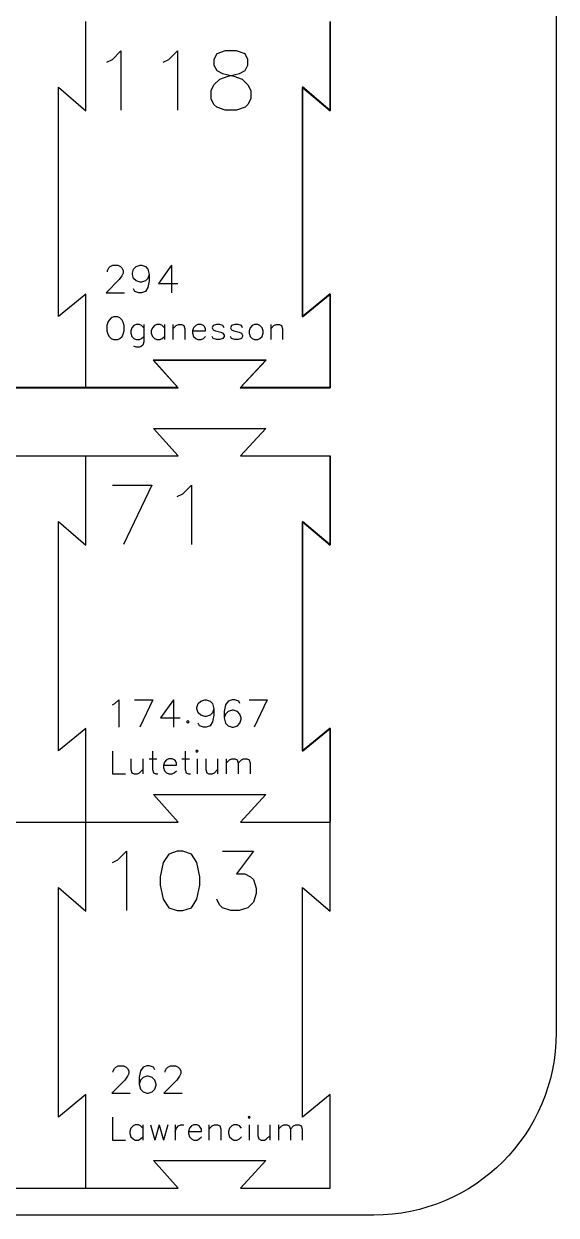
# Model space of a CAD drawing. Extents: x 0 to 297, y 0 to 210.
# Drawn here: x 264.5 to 297, y 0 to 72.6 of the extents above; entities that cross this region are included whole.
import ezdxf

# ---------------------------------------------------------------- set-up
doc = ezdxf.new("R2010")
doc.units = 0
doc.layers.get('0').update_dxf_attribs({"linetype": 'CONTINUOUS'})

msp = doc.modelspace()

# ---------------------------------------------------------------- linework, layer by layer
at = {"color": 1}
for p, q in [((296.950071, 198.838909), (296.950071, 11.161079)), ((283.17605, 72.779311), (283.17605, 70.078255)), ((283.185888, 70.078255), (283.185888, 72.779311)), ((268.30946, 67.347544), (268.30946, 70.078528)), ((283.17605, 70.078255), (283.17605, 67.358347)), ((283.185888, 67.337034), (283.185888, 70.078255)), ((266.630637, 54.80272), (266.630637, 68.786187)), ((266.630637, 68.786187), (268.30946, 67.347544)), ((283.17605, 67.358347), (281.497227, 68.796176)), ((281.497227, 68.796176), (281.497227, 54.792504)), ((281.507065, 54.812998), (281.507065, 68.774863)), ((281.507065, 68.774863), (283.185888, 67.337034)), ((268.30946, 56.173933), (266.630637, 54.80272)), ((268.30946, 53.330575), (268.30946, 56.173933)), ((281.497227, 54.792504), (283.17605, 56.163935)), ((283.185888, 56.183607), (281.507065, 54.812998)), ((283.17605, 56.163935), (283.17605, 53.330903)), ((283.185888, 53.330903), (283.185888, 56.183607)), ((283.17605, 53.330903), (283.17605, 50.472457)), ((283.185888, 50.472457), (283.185888, 53.330903)), ((272.41125, 52.155391), (273.909731, 50.476557)), ((279.286393, 52.155391), (272.41125, 52.155391)), ((273.930225, 50.467533), (272.432563, 52.146368)), ((272.432563, 52.146368), (279.26508, 52.146368)), ((279.26508, 52.146368), (277.702659, 50.467533)), ((277.723973, 50.476557), (279.286393, 52.155391)), ((262.831859, 50.467533), (264.63774, 50.467533)), ((264.63774, 50.476557), (262.852353, 50.476557)), ((266.452643, 50.476557), (264.63774, 50.476557)), ((264.63774, 50.467533), (266.452643, 50.467533)), ((268.309349, 50.476557), (266.452643, 50.476557)), ((266.452643, 50.467533), (268.309349, 50.467533)), ((270.317639, 50.476557), (268.309281, 50.476557)), ((268.309281, 50.476557), (268.309281, 50.467533)), ((268.309281, 50.467533), (270.317639, 50.467533)), ((268.309349, 50.467533), (268.309349, 50.476557)), ((273.909731, 50.476557), (270.317639, 50.476557)), ((270.317639, 50.467533), (273.930225, 50.467533)), ((277.702659, 50.467533), (279.508542, 50.467533)), ((279.508542, 50.476557), (277.723973, 50.476557)), ((281.324262, 50.476557), (279.508542, 50.476557)), ((279.508542, 50.467533), (281.324262, 50.467533)), ((283.180969, 50.476557), (281.324262, 50.476557)), ((281.324262, 50.467533), (283.180969, 50.467533)), ((283.17605, 50.472457), (283.185888, 50.472457)), ((283.180969, 50.467533), (283.180969, 50.476557)), ((273.919499, 46.311817), (272.421727, 47.99065)), ((272.421727, 47.99065), (279.275528, 47.99065)), ((279.275528, 47.99065), (277.713626, 46.311817)), ((262.84219, 46.311817), (264.637308, 46.311817)), ((270.317299, 46.311817), (273.919499, 46.311817)), ((277.713626, 46.311817), (279.508743, 46.311817)), ((283.17623, 46.311817), (283.17623, 43.610763)), ((283.185245, 46.311817), (283.17623, 46.311817)), ((283.185245, 43.610763), (283.185245, 46.311817)), ((268.30946, 40.879801), (268.30946, 43.610786)), ((283.17623, 43.610763), (283.17623, 40.890035)), ((283.185245, 40.869541), (283.185245, 43.610763)), ((266.630637, 28.334977), (266.630637, 42.318445)), ((266.630637, 42.318445), (268.30946, 40.879801)), ((283.17623, 40.890035), (281.497407, 42.328684)), ((281.497407, 42.328684), (281.497407, 28.32501)), ((281.506422, 28.344684), (281.506422, 42.308191)), ((281.506422, 42.308191), (283.185245, 40.869541)), ((268.30946, 29.70619), (266.630637, 28.334977)), ((268.30946, 26.862833), (268.30946, 29.70619)), ((281.497407, 28.32501), (283.17623, 29.696441)), ((283.185245, 29.716115), (281.506422, 28.344684)), ((283.17623, 29.696441), (283.17623, 26.862588)), ((283.185245, 26.862588), (283.185245, 29.716115)), ((283.17623, 26.862588), (283.17623, 24.004144)), ((283.185245, 24.004144), (283.185245, 26.862588)), ((273.919499, 24.004531), (272.421727, 25.683365)), ((272.421727, 25.683365), (279.275528, 25.683365)), ((279.275528, 25.683365), (277.713626, 24.004531)), ((262.84219, 24.004531), (264.637308, 24.004531)), ((270.317299, 24.004531), (273.919499, 24.004531)), ((277.713626, 24.004531), (279.508743, 24.004531)), ((283.17623, 24.004144), (283.185245, 24.004144)), ((268.30946, 18.572516), (268.30946, 21.3035)), ((283.180941, 18.572516), (283.180941, 21.3035)), ((266.630637, 6.027692), (266.630637, 20.011159)), ((266.630637, 20.011159), (268.30946, 18.572516)), ((281.502118, 6.027692), (281.502118, 20.011159)), ((281.502118, 20.011159), (283.180941, 18.572516)), ((268.30946, 7.398905), (266.630637, 6.027692)), ((268.30946, 4.555547), (268.30946, 7.398905)), ((283.180941, 7.398905), (281.502118, 6.027692)), ((283.180941, 4.555547), (283.180941, 7.398905)), ((273.919499, 1.69719), (272.421727, 3.376024)), ((272.421727, 3.376024), (279.275528, 3.376024)), ((279.275528, 3.376024), (277.713626, 1.69719)), ((262.84219, 1.69719), (264.637308, 1.69719)), ((270.317299, 1.69719), (273.919499, 1.69719)), ((277.713626, 1.69719), (279.508743, 1.69719)), ((285.83898, 0.049988), (11.161091, 0.049988))]:
    msp.add_line(p, q, dxfattribs=at)
at = {"color": 5}
for p, q in [((269.582386, 70.309666), (269.920669, 70.478809)), ((269.920669, 70.478809), (270.439006, 70.997149)), ((270.439006, 70.997149), (270.439006, 67.385137)), ((273.019778, 70.309666), (273.35806, 70.478809)), ((273.35806, 70.478809), (273.876397, 70.997149)), ((273.876397, 70.997149), (273.876397, 67.385137)), ((276.282571, 70.82255), (276.107973, 70.478809)), ((276.107973, 70.478809), (276.107973, 70.135067)), ((276.795452, 70.997149), (276.282571, 70.82255)), ((277.48293, 70.997149), (276.795452, 70.997149)), ((278.001267, 70.82255), (277.48293, 70.997149)), ((278.170408, 70.478809), (278.001267, 70.82255)), ((278.170408, 70.135067), (278.170408, 70.478809)), ((276.107973, 70.135067), (276.282571, 69.791326)), ((276.282571, 69.791326), (276.62631, 69.622183)), ((277.657528, 69.622183), (278.001267, 69.791326)), ((278.001267, 69.791326), (278.170408, 70.135067)), ((276.107973, 68.934701), (276.457169, 69.272986)), ((276.457169, 69.272986), (276.970049, 69.447585)), ((276.62631, 69.622183), (277.313789, 69.447585)), ((276.970049, 69.447585), (277.657528, 69.622183)), ((277.313789, 69.447585), (277.832125, 69.272986)), ((277.832125, 69.272986), (278.170408, 68.934701)), ((275.938832, 68.585503), (276.107973, 68.934701)), ((275.938832, 68.072619), (275.938832, 68.585503)), ((278.170408, 68.934701), (278.345006, 68.585503)), ((278.345006, 68.585503), (278.345006, 68.072619)), ((276.107973, 67.728878), (275.938832, 68.072619)), ((276.282571, 67.557008), (276.107973, 67.728878)), ((276.795452, 67.385137), (276.282571, 67.557008)), ((278.001267, 67.557008), (277.48293, 67.385137)), ((278.170408, 67.728878), (278.001267, 67.557008)), ((278.345006, 68.072619), (278.170408, 67.728878)), ((277.48293, 67.385137), (276.795452, 67.385137)), ((269.626455, 57.61214), (269.707039, 57.768271)), ((269.626455, 57.531556), (269.626455, 57.61214)), ((269.707039, 57.768271), (269.787622, 57.848855)), ((269.787622, 57.848855), (269.943753, 57.929439)), ((269.943753, 57.929439), (270.261051, 57.929439)), ((270.261051, 57.929439), (270.422218, 57.848855)), ((270.422218, 57.848855), (270.500283, 57.768271)), ((270.500283, 57.768271), (270.578348, 57.61214)), ((270.578348, 57.450971), (270.500283, 57.29484)), ((270.578348, 57.61214), (270.578348, 57.450971)), ((271.134878, 57.450971), (271.212944, 57.690205)), ((271.134878, 57.372906), (271.134878, 57.450971)), ((271.212944, 57.133672), (271.134878, 57.372906)), ((271.212944, 57.690205), (271.374111, 57.848855)), ((271.374111, 57.848855), (271.610825, 57.929439)), ((271.610825, 57.929439), (271.691408, 57.929439)), ((271.691408, 57.929439), (271.928122, 57.848855)), ((271.928122, 57.848855), (272.086771, 57.690205)), ((272.086771, 57.690205), (272.164837, 57.372906)), ((272.164837, 57.372906), (272.086771, 57.133672)), ((272.164837, 57.372906), (272.164837, 56.97754)), ((273.514611, 57.929439), (272.721367, 56.816372)), ((273.514611, 57.929439), (273.514611, 56.262357)), ((270.341634, 57.055606), (269.54839, 56.262357)), ((270.500283, 57.29484), (270.341634, 57.055606)), ((271.374111, 56.97754), (271.212944, 57.133672)), ((271.610825, 56.896956), (271.374111, 56.97754)), ((271.691408, 56.896956), (271.610825, 56.896956)), ((271.928122, 56.97754), (271.691408, 56.896956)), ((272.086771, 57.133672), (271.928122, 56.97754)), ((272.164837, 56.97754), (272.086771, 56.579657)), ((272.721367, 56.816372), (273.912492, 56.816372)), ((269.54839, 56.262357), (270.658932, 56.262357)), ((271.293527, 56.341682), (271.212944, 56.500332)), ((271.530241, 56.262357), (271.293527, 56.341682)), ((271.691408, 56.262357), (271.530241, 56.262357)), ((271.928122, 56.341682), (271.691408, 56.262357)), ((272.086771, 56.579657), (271.928122, 56.341682)), ((269.647441, 54.458911), (269.582386, 54.261648)), ((269.714594, 54.591119), (269.647441, 54.458911)), ((269.846801, 54.723328), (269.714594, 54.591119)), ((269.979008, 54.790481), (269.846801, 54.723328)), ((270.243423, 54.790481), (269.979008, 54.790481)), ((270.37563, 54.723328), (270.243423, 54.790481)), ((270.507838, 54.591119), (270.37563, 54.723328)), ((270.574991, 54.458911), (270.507838, 54.591119)), ((270.640045, 54.261648), (270.574991, 54.458911)), ((269.582386, 54.261648), (269.582386, 53.930078)), ((269.582386, 53.930078), (269.647441, 53.732815)), ((269.647441, 53.732815), (269.714594, 53.599558)), ((270.507838, 53.599558), (270.574991, 53.732815)), ((270.574991, 53.732815), (270.640045, 53.930078)), ((270.640045, 53.930078), (270.640045, 54.261648)), ((271.101722, 54.127341), (271.036667, 53.930078)), ((271.036667, 53.930078), (271.036667, 53.79787)), ((271.036667, 53.79787), (271.101722, 53.599558)), ((271.236027, 54.261648), (271.101722, 54.127341)), ((271.366136, 54.326703), (271.236027, 54.261648)), ((271.565497, 54.326703), (271.366136, 54.326703)), ((271.697704, 54.261648), (271.565497, 54.326703)), ((271.829911, 54.127341), (271.697704, 54.261648)), ((271.829911, 54.326703), (271.829911, 53.269038)), ((272.356642, 54.127341), (272.291588, 53.930078)), ((272.291588, 53.930078), (272.291588, 53.79787)), ((272.291588, 53.79787), (272.356642, 53.599558)), ((272.490948, 54.261648), (272.356642, 54.127341)), ((272.621057, 54.326703), (272.490948, 54.261648)), ((272.820417, 54.326703), (272.621057, 54.326703)), ((272.952625, 54.261648), (272.820417, 54.326703)), ((273.084832, 54.127341), (272.952625, 54.261648)), ((273.084832, 54.326703), (273.084832, 53.401246)), ((273.611563, 54.326703), (273.611563, 53.401246)), ((273.611563, 54.062287), (273.810923, 54.261648)), ((273.810923, 54.261648), (273.94313, 54.326703)), ((273.94313, 54.326703), (274.140392, 54.326703)), ((274.140392, 54.326703), (274.274698, 54.261648)), ((274.274698, 54.261648), (274.339753, 54.062287)), ((274.339753, 54.062287), (274.339753, 53.401246)), ((274.866483, 54.127341), (274.801429, 53.930078)), ((274.801429, 53.930078), (275.594673, 53.930078)), ((274.801429, 53.930078), (274.801429, 53.79787)), ((274.801429, 53.79787), (274.866483, 53.599558)), ((275.000789, 54.261648), (274.866483, 54.127341)), ((275.130898, 54.326703), (275.000789, 54.261648)), ((275.330258, 54.326703), (275.130898, 54.326703)), ((275.462466, 54.261648), (275.330258, 54.326703)), ((275.529619, 54.194495), (275.462466, 54.261648)), ((275.594673, 54.062287), (275.529619, 54.194495)), ((275.594673, 53.930078), (275.594673, 54.062287)), ((276.05635, 54.261648), (275.991295, 54.127341)), ((275.991295, 54.127341), (276.05635, 53.997232)), ((276.25571, 54.326703), (276.05635, 54.261648)), ((276.05635, 53.997232), (276.190656, 53.930078)), ((276.190656, 53.930078), (276.520125, 53.862925)), ((276.45507, 54.326703), (276.25571, 54.326703)), ((276.652332, 54.261648), (276.45507, 54.326703)), ((276.520125, 53.862925), (276.652332, 53.79787)), ((276.719485, 54.127341), (276.652332, 54.261648)), ((276.652332, 53.79787), (276.719485, 53.665662)), ((277.181161, 54.261648), (277.116107, 54.127341)), ((277.116107, 54.127341), (277.181161, 53.997232)), ((277.380522, 54.326703), (277.181161, 54.261648)), ((277.181161, 53.997232), (277.315467, 53.930078)), ((277.315467, 53.930078), (277.644936, 53.862925)), ((277.579882, 54.326703), (277.380522, 54.326703)), ((277.777144, 54.261648), (277.579882, 54.326703)), ((277.644936, 53.862925), (277.777144, 53.79787)), ((277.844297, 54.127341), (277.777144, 54.261648)), ((277.777144, 53.79787), (277.844297, 53.665662)), ((278.305973, 54.127341), (278.240919, 53.930078)), ((278.240919, 53.930078), (278.240919, 53.79787)), ((278.240919, 53.79787), (278.305973, 53.599558)), ((278.440279, 54.261648), (278.305973, 54.127341)), ((278.570388, 54.326703), (278.440279, 54.261648)), ((278.769748, 54.326703), (278.570388, 54.326703)), ((278.901956, 54.261648), (278.769748, 54.326703)), ((279.034163, 54.127341), (278.901956, 54.261648)), ((279.099217, 53.930078), (279.034163, 54.127341)), ((279.034163, 53.599558), (279.099217, 53.79787)), ((279.099217, 53.79787), (279.099217, 53.930078)), ((279.560894, 54.326703), (279.560894, 53.401246)), ((279.560894, 54.062287), (279.760254, 54.261648)), ((279.760254, 54.261648), (279.892462, 54.326703)), ((279.892462, 54.326703), (280.089723, 54.326703)), ((280.089723, 54.326703), (280.224029, 54.261648)), ((280.224029, 54.261648), (280.289084, 54.062287)), ((280.289084, 54.062287), (280.289084, 53.401246)), ((269.714594, 53.599558), (269.846801, 53.46735)), ((269.846801, 53.46735), (269.979008, 53.401246)), ((269.979008, 53.401246), (270.243423, 53.401246)), ((270.243423, 53.401246), (270.37563, 53.46735)), ((270.37563, 53.46735), (270.507838, 53.599558)), ((271.101722, 53.599558), (271.236027, 53.46735)), ((271.236027, 53.46735), (271.366136, 53.401246)), ((271.366136, 52.939566), (271.236027, 53.004621)), ((271.366136, 53.401246), (271.565497, 53.401246)), ((271.565497, 53.401246), (271.697704, 53.46735)), ((271.697704, 53.004621), (271.565497, 52.939566)), ((271.697704, 53.46735), (271.829911, 53.599558)), ((271.764857, 53.069676), (271.697704, 53.004621)), ((271.829911, 53.269038), (271.764857, 53.069676)), ((272.356642, 53.599558), (272.490948, 53.46735)), ((272.490948, 53.46735), (272.621057, 53.401246)), ((272.621057, 53.401246), (272.820417, 53.401246)), ((272.820417, 53.401246), (272.952625, 53.46735)), ((272.952625, 53.46735), (273.084832, 53.599558)), ((274.866483, 53.599558), (275.000789, 53.46735)), ((275.000789, 53.46735), (275.130898, 53.401246)), ((275.130898, 53.401246), (275.330258, 53.401246)), ((275.330258, 53.401246), (275.462466, 53.46735)), ((275.462466, 53.46735), (275.594673, 53.599558)), ((276.05635, 53.46735), (275.991295, 53.599558)), ((276.25571, 53.401246), (276.05635, 53.46735)), ((276.45507, 53.401246), (276.25571, 53.401246)), ((276.652332, 53.46735), (276.45507, 53.401246)), ((276.719485, 53.599558), (276.652332, 53.46735)), ((276.719485, 53.665662), (276.719485, 53.599558)), ((277.181161, 53.46735), (277.116107, 53.599558)), ((277.380522, 53.401246), (277.181161, 53.46735)), ((277.579882, 53.401246), (277.380522, 53.401246)), ((277.777144, 53.46735), (277.579882, 53.401246)), ((277.844297, 53.599558), (277.777144, 53.46735)), ((277.844297, 53.665662), (277.844297, 53.599558)), ((278.305973, 53.599558), (278.440279, 53.46735)), ((278.440279, 53.46735), (278.570388, 53.401246)), ((278.570388, 53.401246), (278.769748, 53.401246)), ((278.769748, 53.401246), (278.901956, 53.46735)), ((278.901956, 53.46735), (279.034163, 53.599558)), ((271.565497, 52.939566), (271.366136, 52.939566)), ((269.918337, 44.529314), (272.324511, 44.529314)), ((272.324511, 44.529314), (270.605815, 40.917303)), ((274.212348, 44.010974), (274.730684, 44.529314)), ((274.730684, 44.529314), (274.730684, 40.917303)), ((273.874065, 43.841832), (274.212348, 44.010974)), ((269.918345, 31.144222), (270.074476, 31.222287)), ((270.074476, 31.222287), (270.313708, 31.461521)), ((270.313708, 31.461521), (270.313708, 29.794439)), ((271.265601, 31.461521), (272.376143, 31.461521)), ((272.376143, 31.461521), (271.582899, 29.794439)), ((273.645333, 31.461521), (272.852089, 30.348454)), ((273.645333, 31.461521), (273.645333, 29.794439)), ((275.073173, 30.983053), (275.151238, 31.222287)), ((275.151238, 31.222287), (275.312405, 31.380937)), ((275.312405, 31.380937), (275.549119, 31.461521)), ((275.549119, 31.461521), (275.629703, 31.461521)), ((275.629703, 31.461521), (275.866417, 31.380937)), ((275.866417, 31.380937), (276.025066, 31.222287)), ((276.025066, 31.222287), (276.103131, 30.904988)), ((276.976959, 31.380937), (276.81831, 31.144222)), ((277.216191, 31.461521), (276.976959, 31.380937)), ((277.372322, 31.461521), (277.216191, 31.461521)), ((277.611554, 31.380937), (277.372322, 31.461521)), ((277.689619, 31.222287), (277.611554, 31.380937)), ((278.246149, 31.461521), (279.356691, 31.461521)), ((279.356691, 31.461521), (278.563447, 29.794439)), ((275.073173, 30.904988), (275.073173, 30.983053)), ((275.151238, 30.665754), (275.073173, 30.904988)), ((275.312405, 30.509622), (275.151238, 30.665754)), ((275.549119, 30.429038), (275.312405, 30.509622)), ((275.866417, 30.509622), (275.629703, 30.429038)), ((276.025066, 30.665754), (275.866417, 30.509622)), ((276.103131, 30.904988), (276.025066, 30.665754)), ((276.103131, 30.509622), (276.025066, 30.111738)), ((276.103131, 30.904988), (276.103131, 30.509622)), ((276.81831, 31.144222), (276.737726, 30.746338)), ((276.737726, 30.746338), (276.737726, 30.348454)), ((276.81831, 30.587688), (276.737726, 30.348454)), ((276.976959, 30.746338), (276.81831, 30.587688)), ((277.216191, 30.826922), (276.976959, 30.746338)), ((277.294256, 30.826922), (277.216191, 30.826922)), ((277.533489, 30.746338), (277.294256, 30.826922)), ((277.689619, 30.587688), (277.533489, 30.746338)), ((277.770203, 30.348454), (277.689619, 30.587688)), ((272.852089, 30.348454), (274.043215, 30.348454)), ((274.516643, 30.192323), (274.438578, 30.111738)), ((274.438578, 30.111738), (274.516643, 30.032414)), ((274.597226, 30.111738), (274.516643, 30.192323)), ((274.516643, 30.032414), (274.597226, 30.111738)), ((275.231822, 29.873764), (275.151238, 30.032414)), ((275.468536, 29.794439), (275.231822, 29.873764)), ((275.629703, 29.794439), (275.468536, 29.794439)), ((275.629703, 30.429038), (275.549119, 30.429038)), ((275.866417, 29.873764), (275.629703, 29.794439)), ((276.025066, 30.111738), (275.866417, 29.873764)), ((276.737726, 30.348454), (276.81831, 30.032414)), ((276.81831, 30.032414), (276.976959, 29.873764)), ((276.976959, 29.873764), (277.216191, 29.794439)), ((277.216191, 29.794439), (277.294256, 29.794439)), ((277.294256, 29.794439), (277.533489, 29.873764)), ((277.533489, 29.873764), (277.689619, 30.032414)), ((277.689619, 30.032414), (277.770203, 30.270388)), ((277.770203, 30.270388), (277.770203, 30.348454)), ((269.918301, 28.322563), (269.918301, 26.933328)), ((272.365186, 28.322563), (272.365186, 27.197744)), ((274.348296, 28.322563), (274.348296, 27.197744)), ((275.074387, 28.387618), (275.009333, 28.322563)), ((275.009333, 28.322563), (275.074387, 28.25541)), ((275.14154, 28.322563), (275.074387, 28.387618)), ((275.074387, 28.25541), (275.14154, 28.322563)), ((271.043112, 27.858785), (271.043112, 27.197744)), ((271.771302, 27.858785), (271.771302, 26.933328)), ((272.167924, 27.858785), (272.629601, 27.858785)), ((273.091277, 27.659423), (273.026223, 27.46216)), ((273.225583, 27.79373), (273.091277, 27.659423)), ((273.355692, 27.858785), (273.225583, 27.79373)), ((273.555052, 27.858785), (273.355692, 27.858785)), ((273.68726, 27.79373), (273.555052, 27.858785)), ((273.754412, 27.726577), (273.68726, 27.79373)), ((273.819467, 27.594369), (273.754412, 27.726577)), ((273.819467, 27.46216), (273.819467, 27.594369)), ((274.151035, 27.858785), (274.612711, 27.858785)), ((275.074387, 27.858785), (275.074387, 26.933328)), ((275.603217, 27.858785), (275.603217, 27.197744)), ((276.331407, 27.858785), (276.331407, 26.933328)), ((276.858138, 27.858785), (276.858138, 26.933328)), ((276.858138, 27.594369), (277.057498, 27.79373)), ((277.057498, 27.79373), (277.189705, 27.858785)), ((277.189705, 27.858785), (277.386967, 27.858785)), ((277.386967, 27.858785), (277.521273, 27.79373)), ((277.521273, 27.79373), (277.586327, 27.594369)), ((277.586327, 27.594369), (277.785688, 27.79373)), ((277.586327, 27.594369), (277.586327, 26.933328)), ((277.785688, 27.79373), (277.915796, 27.858785)), ((277.915796, 27.858785), (278.115157, 27.858785)), ((278.115157, 27.858785), (278.247364, 27.79373)), ((278.247364, 27.79373), (278.314517, 27.594369)), ((278.314517, 27.594369), (278.314517, 26.933328)), ((269.918301, 26.933328), (270.711545, 26.933328)), ((271.043112, 27.197744), (271.110265, 26.999432)), ((271.110265, 26.999432), (271.242473, 26.933328)), ((271.242473, 26.933328), (271.441833, 26.933328)), ((271.441833, 26.933328), (271.571942, 26.999432)), ((271.571942, 26.999432), (271.771302, 27.197744)), ((272.365186, 27.197744), (272.432339, 26.999432)), ((272.432339, 26.999432), (272.562448, 26.933328)), ((272.562448, 26.933328), (272.696754, 26.933328)), ((273.026223, 27.46216), (273.819467, 27.46216)), ((273.026223, 27.46216), (273.026223, 27.329952)), ((273.026223, 27.329952), (273.091277, 27.13164)), ((273.091277, 27.13164), (273.225583, 26.999432)), ((273.225583, 26.999432), (273.355692, 26.933328)), ((273.355692, 26.933328), (273.555052, 26.933328)), ((273.555052, 26.933328), (273.68726, 26.999432)), ((273.68726, 26.999432), (273.819467, 27.13164)), ((274.348296, 27.197744), (274.415449, 26.999432)), ((274.415449, 26.999432), (274.545558, 26.933328)), ((274.545558, 26.933328), (274.679864, 26.933328)), ((275.603217, 27.197744), (275.67037, 26.999432)), ((275.67037, 26.999432), (275.802577, 26.933328)), ((275.802577, 26.933328), (276.001938, 26.933328)), ((276.001938, 26.933328), (276.132046, 26.999432)), ((276.132046, 26.999432), (276.331407, 27.197744)), ((270.256619, 21.703689), (270.774956, 22.222029)), ((270.774956, 22.222029), (270.774956, 18.610017)), ((273.355727, 22.04743), (273.006532, 21.534546)), ((273.868608, 22.222029), (273.355727, 22.04743)), ((274.212347, 22.222029), (273.868608, 22.222029)), ((274.730684, 22.04743), (274.212347, 22.222029)), ((275.068967, 21.534546), (274.730684, 22.04743)), ((276.618521, 22.222029), (278.506358, 22.222029)), ((278.506358, 22.222029), (277.480597, 20.847064)), ((269.918336, 21.534546), (270.256619, 21.703689)), ((273.006532, 21.534546), (272.83739, 20.672465)), ((275.243564, 20.672465), (275.068967, 21.534546)), ((272.83739, 20.672465), (272.83739, 20.159581)), ((275.243564, 20.159581), (275.243564, 20.672465)), ((277.480597, 20.847064), (277.993477, 20.847064)), ((277.993477, 20.847064), (278.337216, 20.672465)), ((278.337216, 20.672465), (278.506358, 20.497866)), ((278.506358, 20.497866), (278.680956, 19.984983)), ((272.83739, 20.159581), (273.006532, 19.2975)), ((275.068967, 19.2975), (275.243564, 20.159581)), ((278.680956, 19.641241), (278.506358, 19.125629)), ((278.680956, 19.984983), (278.680956, 19.641241)), ((273.006532, 19.2975), (273.355727, 18.781888)), ((274.730684, 18.781888), (275.068967, 19.2975)), ((276.443923, 18.953759), (276.274782, 19.2975)), ((276.618521, 18.781888), (276.443923, 18.953759)), ((278.506358, 19.125629), (278.168075, 18.781888)), ((273.355727, 18.781888), (273.868608, 18.610017)), ((273.868608, 18.610017), (274.212347, 18.610017)), ((274.212347, 18.610017), (274.730684, 18.781888)), ((277.131401, 18.610017), (276.618521, 18.781888)), ((277.649738, 18.610017), (277.131401, 18.610017)), ((278.168075, 18.781888), (277.649738, 18.610017)), ((269.96238, 8.836936), (270.042964, 8.993068)), ((269.96238, 8.756352), (269.96238, 8.836936)), ((270.042964, 8.993068), (270.123547, 9.073652)), ((270.123547, 9.073652), (270.279678, 9.154236)), ((270.279678, 9.154236), (270.596975, 9.154236)), ((270.596975, 9.154236), (270.758143, 9.073652)), ((270.758143, 9.073652), (270.836208, 8.993068)), ((270.836208, 8.993068), (270.914273, 8.836936)), ((270.914273, 8.836936), (270.914273, 8.675768)), ((271.629452, 8.836936), (271.548868, 8.439052)), ((271.788101, 9.073652), (271.629452, 8.836936)), ((272.027333, 9.154236), (271.788101, 9.073652)), ((272.183464, 9.154236), (272.027333, 9.154236)), ((272.422696, 9.073652), (272.183464, 9.154236)), ((272.500761, 8.915002), (272.422696, 9.073652)), ((273.135357, 8.836936), (273.21594, 8.993068)), ((273.135357, 8.756352), (273.135357, 8.836936)), ((273.21594, 8.993068), (273.296524, 9.073652)), ((273.296524, 9.073652), (273.452654, 9.154236)), ((273.452654, 9.154236), (273.769952, 9.154236)), ((273.769952, 9.154236), (273.931119, 9.073652)), ((273.931119, 9.073652), (274.009184, 8.993068)), ((274.009184, 8.993068), (274.08725, 8.836936)), ((274.08725, 8.836936), (274.08725, 8.675768)), ((270.677559, 8.280403), (269.884315, 7.487153)), ((270.836208, 8.519636), (270.677559, 8.280403)), ((270.914273, 8.675768), (270.836208, 8.519636)), ((271.548868, 8.439052), (271.548868, 8.041169)), ((271.629452, 8.280403), (271.548868, 8.041169)), ((271.548868, 8.041169), (271.629452, 7.725128)), ((271.788101, 8.439052), (271.629452, 8.280403)), ((272.027333, 8.519636), (271.788101, 8.439052)), ((272.105398, 8.519636), (272.027333, 8.519636)), ((272.344631, 8.439052), (272.105398, 8.519636)), ((272.500761, 8.280403), (272.344631, 8.439052)), ((272.581345, 8.041169), (272.500761, 8.280403)), ((272.581345, 7.963103), (272.581345, 8.041169)), ((273.850536, 8.280403), (273.057291, 7.487153)), ((274.009184, 8.519636), (273.850536, 8.280403)), ((274.08725, 8.675768), (274.009184, 8.519636)), ((269.884315, 7.487153), (270.994857, 7.487153)), ((271.629452, 7.725128), (271.788101, 7.566478)), ((271.788101, 7.566478), (272.027333, 7.487153)), ((272.027333, 7.487153), (272.105398, 7.487153)), ((272.105398, 7.487153), (272.344631, 7.566478)), ((272.344631, 7.566478), (272.500761, 7.725128)), ((272.500761, 7.725128), (272.581345, 7.963103)), ((273.057291, 7.487153), (274.167833, 7.487153)), ((269.918301, 6.015278), (269.918301, 4.626042)), ((278.247364, 6.080332), (278.18231, 6.015278)), ((278.18231, 6.015278), (278.247364, 5.948124)), ((278.314517, 6.015278), (278.247364, 6.080332)), ((278.247364, 5.948124), (278.314517, 6.015278)), ((271.043112, 5.352138), (270.978058, 5.154875)), ((270.978058, 5.154875), (270.978058, 5.022667)), ((271.177418, 5.486445), (271.043112, 5.352138)), ((271.307527, 5.5515), (271.177418, 5.486445)), ((271.506887, 5.5515), (271.307527, 5.5515)), ((271.639095, 5.486445), (271.506887, 5.5515)), ((271.771302, 5.352138), (271.639095, 5.486445)), ((271.771302, 5.5515), (271.771302, 4.626042)), ((272.232979, 5.5515), (272.497393, 4.626042)), ((272.761808, 5.5515), (272.497393, 4.626042)), ((272.761808, 5.5515), (273.026223, 4.626042)), ((273.290637, 5.5515), (273.026223, 4.626042)), ((273.752314, 5.5515), (273.752314, 4.626042)), ((273.752314, 5.154875), (273.819467, 5.352138)), ((273.819467, 5.352138), (273.951674, 5.486445)), ((273.951674, 5.486445), (274.083882, 5.5515)), ((274.083882, 5.5515), (274.281143, 5.5515)), ((274.612711, 5.352138), (274.547657, 5.154875)), ((274.547657, 5.154875), (275.340901, 5.154875)), ((274.547657, 5.154875), (274.547657, 5.022667)), ((274.747017, 5.486445), (274.612711, 5.352138)), ((274.877126, 5.5515), (274.747017, 5.486445)), ((275.076486, 5.5515), (274.877126, 5.5515)), ((275.208693, 5.486445), (275.076486, 5.5515)), ((275.275846, 5.419291), (275.208693, 5.486445)), ((275.340901, 5.287083), (275.275846, 5.419291)), ((275.340901, 5.154875), (275.340901, 5.287083)), ((275.802577, 5.5515), (275.802577, 4.626042)), ((275.802577, 5.287083), (276.001938, 5.486445)), ((276.001938, 5.486445), (276.134145, 5.5515)), ((276.134145, 5.5515), (276.331407, 5.5515)), ((276.331407, 5.5515), (276.465713, 5.486445)), ((276.465713, 5.486445), (276.530767, 5.287083)), ((276.530767, 5.287083), (276.530767, 4.626042)), ((277.057498, 5.352138), (276.992443, 5.154875)), ((276.992443, 5.154875), (276.992443, 5.022667)), ((277.191804, 5.486445), (277.057498, 5.352138)), ((277.321913, 5.5515), (277.191804, 5.486445)), ((277.521273, 5.5515), (277.321913, 5.5515)), ((277.65348, 5.486445), (277.521273, 5.5515)), ((277.785688, 5.352138), (277.65348, 5.486445)), ((278.247364, 5.5515), (278.247364, 4.626042)), ((278.776193, 5.5515), (278.776193, 4.890459)), ((279.504383, 5.5515), (279.504383, 4.626042)), ((280.031114, 5.5515), (280.031114, 4.626042)), ((280.031114, 5.287083), (280.230474, 5.486445)), ((280.230474, 5.486445), (280.362682, 5.5515)), ((280.362682, 5.5515), (280.559944, 5.5515)), ((280.559944, 5.5515), (280.694249, 5.486445)), ((280.694249, 5.486445), (280.759304, 5.287083)), ((280.759304, 5.287083), (280.958664, 5.486445)), ((280.759304, 5.287083), (280.759304, 4.626042)), ((280.958664, 5.486445), (281.088773, 5.5515)), ((281.088773, 5.5515), (281.288133, 5.5515)), ((281.288133, 5.5515), (281.420341, 5.486445)), ((281.420341, 5.486445), (281.487494, 5.287083)), ((281.487494, 5.287083), (281.487494, 4.626042)), ((269.918301, 4.626042), (270.711545, 4.626042)), ((270.978058, 5.022667), (271.043112, 4.824355)), ((271.043112, 4.824355), (271.177418, 4.692146)), ((271.177418, 4.692146), (271.307527, 4.626042)), ((271.307527, 4.626042), (271.506887, 4.626042)), ((271.506887, 4.626042), (271.639095, 4.692146)), ((271.639095, 4.692146), (271.771302, 4.824355)), ((274.547657, 5.022667), (274.612711, 4.824355)), ((274.612711, 4.824355), (274.747017, 4.692146)), ((274.747017, 4.692146), (274.877126, 4.626042)), ((274.877126, 4.626042), (275.076486, 4.626042)), ((275.076486, 4.626042), (275.208693, 4.692146)), ((275.208693, 4.692146), (275.340901, 4.824355)), ((276.992443, 5.022667), (277.057498, 4.824355)), ((277.057498, 4.824355), (277.191804, 4.692146)), ((277.191804, 4.692146), (277.321913, 4.626042)), ((277.321913, 4.626042), (277.521273, 4.626042)), ((277.521273, 4.626042), (277.65348, 4.692146)), ((277.65348, 4.692146), (277.785688, 4.824355)), ((278.776193, 4.890459), (278.843346, 4.692146)), ((278.843346, 4.692146), (278.975554, 4.626042)), ((278.975554, 4.626042), (279.174914, 4.626042)), ((279.174914, 4.626042), (279.305023, 4.692146)), ((279.305023, 4.692146), (279.504383, 4.890459))]:
    msp.add_line(p, q, dxfattribs=at)
at = {"color": 1}
for points in [[(268.30946, 70.078528), (268.30946, 70.984003), (268.30946, 71.884484), (268.30946, 72.779558)], [(268.30946, 50.472213), (268.30946, 51.427222), (268.30946, 52.380149), (268.30946, 53.330575)], [(264.637308, 46.311817), (265.237904, 46.311817), (265.84189, 46.311817), (266.452756, 46.311817)], [(266.452756, 46.311817), (267.063623, 46.311817), (267.681371, 46.311817), (268.309494, 46.311817)], [(268.30946, 43.610786), (268.30946, 44.516261), (268.30946, 45.416741), (268.30946, 46.311817)], [(268.30946, 46.311817), (268.995145, 46.311817), (269.66326, 46.311817), (270.317299, 46.311817)], [(279.508743, 46.311817), (280.10934, 46.311817), (280.713325, 46.311817), (281.324191, 46.311817)], [(281.324191, 46.311817), (281.935058, 46.311817), (282.552807, 46.311817), (283.180929, 46.311817)], [(268.30946, 24.004471), (268.30946, 24.95948), (268.30946, 25.912407), (268.30946, 26.862833)], [(264.637308, 24.004531), (265.237904, 24.004531), (265.84189, 24.004531), (266.452756, 24.004531)], [(266.452756, 24.004531), (267.063623, 24.004531), (267.681371, 24.004531), (268.309494, 24.004531)], [(268.30946, 21.3035), (268.30946, 22.208975), (268.30946, 23.109456), (268.30946, 24.004531)], [(268.30946, 24.004531), (268.995145, 24.004531), (269.66326, 24.004531), (270.317299, 24.004531)], [(279.508743, 24.004531), (280.10934, 24.004531), (280.713325, 24.004531), (281.324191, 24.004531)], [(281.324191, 24.004531), (281.935058, 24.004531), (282.552807, 24.004531), (283.180929, 24.004531)], [(283.180941, 21.3035), (283.180941, 22.208975), (283.180941, 23.109456), (283.180941, 24.004531)], [(296.950071, 11.161079), (296.950071, 5.024593), (291.975466, 0.049988), (285.83898, 0.049988)], [(268.30946, 1.697185), (268.30946, 2.652194), (268.30946, 3.605121), (268.30946, 4.555547)], [(283.180941, 1.697185), (283.180941, 2.652194), (283.180941, 3.605121), (283.180941, 4.555547)], [(264.637308, 1.69719), (265.237904, 1.69719), (265.84189, 1.69719), (266.452756, 1.69719)], [(266.452756, 1.69719), (267.063623, 1.69719), (267.681371, 1.69719), (268.309494, 1.69719)], [(268.30946, 1.69719), (268.995145, 1.69719), (269.66326, 1.69719), (270.317299, 1.69719)], [(279.508743, 1.69719), (280.10934, 1.69719), (280.713325, 1.69719), (281.324191, 1.69719)], [(281.324191, 1.69719), (281.935058, 1.69719), (282.552807, 1.69719), (283.180929, 1.69719)]]:
    msp.add_open_spline(points, degree=3, dxfattribs=at)

doc.saveas('drawing.dxf')
